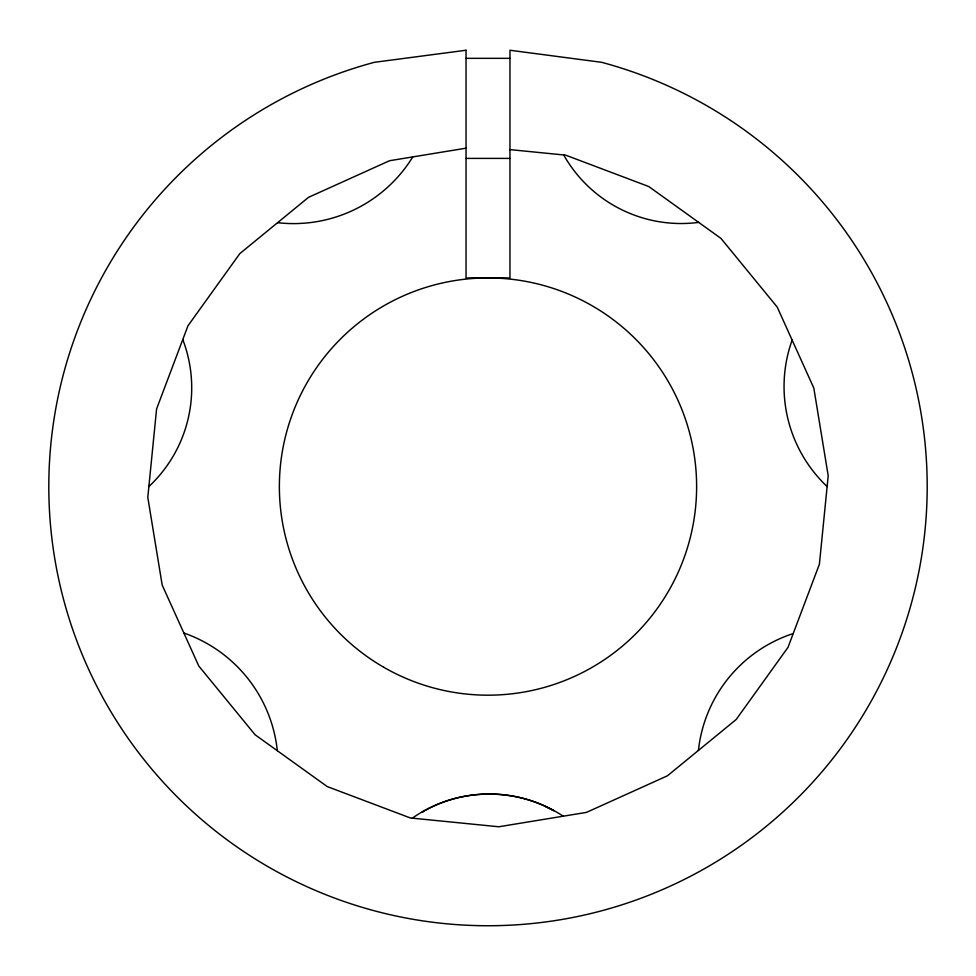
<?xml version="1.0" encoding="UTF-8"?>
<svg xmlns="http://www.w3.org/2000/svg" width="976" height="976" viewBox="0 0 976 976"><rect width="100%" height="100%" fill="white"/><g stroke="black" fill="none" stroke-linecap="round" stroke-linejoin="round"><path stroke-width="1.46" d="M423.999 811.068L422.12 812.178C461.733 788.547 513.705 788.157 553.88 810.69L545.73 806.627M466.04 148.181L389.534 160.723L308.562 197.311L239.815 253.614L187.978 325.777L156.599 408.907L147.791 497.333L162.175 585.014L198.762 665.986L255.053 734.733L327.228 786.571L410.359 817.961L498.773 826.77L586.466 812.386L667.438 775.798L736.185 719.495L788.022 647.332L819.401 564.201L828.209 475.776L813.825 388.094L777.238 307.123L720.947 238.376L648.772 186.538L565.641 155.147L509.96 149.609M466.04 58.34L509.96 58.34M466.04 158.393L509.96 158.393M412.311 818.156A134.468 134.468 0 0 1 563.237 816.192M698.426 750.422A138.543 138.543 0 0 1 793.22 633.546M827.136 486.56A137.604 137.604 0 0 1 792.134 340.087M183.866 633.021A140.3 140.3 0 0 1 277.33 750.727M182.78 339.563A135.091 135.091 0 0 1 148.864 486.56M698.67 222.382A134.908 134.908 0 0 1 563.689 154.952M412.763 156.916A139.983 139.983 0 0 1 277.574 222.687M466.04 50.24L374.333 62.318A439.2 439.2 0 0 0 128.234 738.466A439.2 439.2 0 0 0 847.766 738.466A439.2 439.2 0 0 0 601.667 62.318L509.96 50.24L509.96 277.94L466.04 277.94L466.04 50.24M383.69 667.23A208.62 208.62 0 0 0 696.62 486.56A208.62 208.62 0 0 0 383.69 305.878A208.62 208.62 0 0 0 383.69 667.23"/></g></svg>
